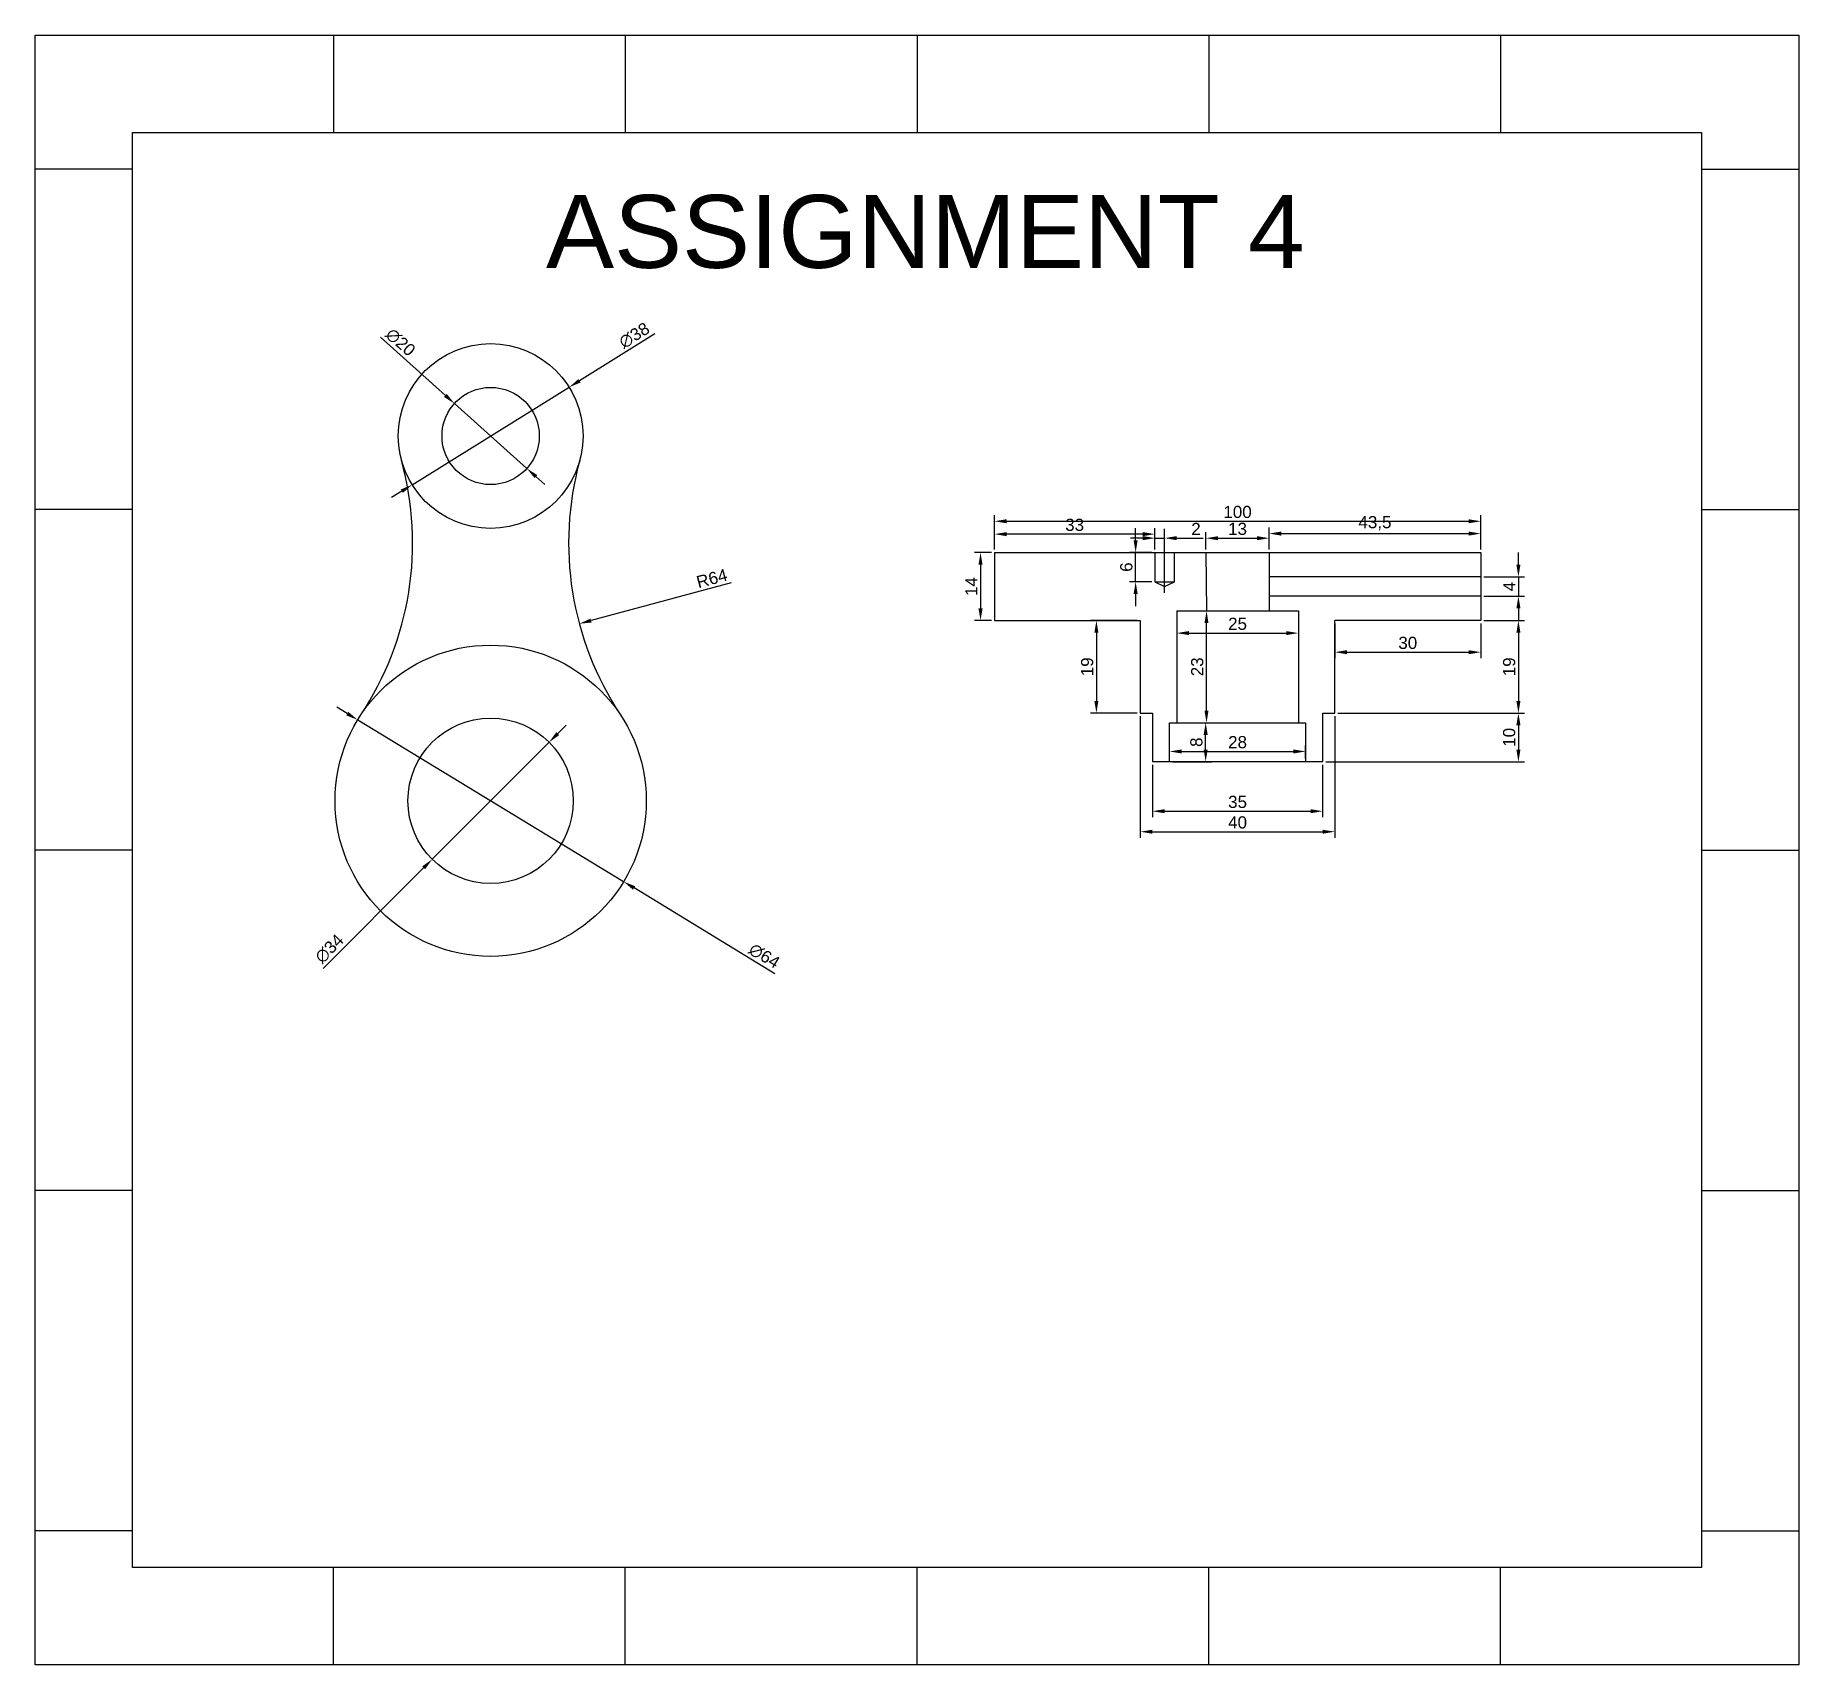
# Model space of a CAD drawing. Header units: millimetres. Extents: x 2219 to 2581, y 1941 to 2276.
import ezdxf

# ---------------------------------------------------------------- set-up
doc = ezdxf.new("R2010")
doc.units = ezdxf.units.MM
doc.styles.get("Standard").update_dxf_attribs({"font": 'arial.ttf'})
doc.dimstyles.new('ISO-25', dxfattribs={"dimtxt": 2.5, "dimasz": 2.5, "dimexe": 1.25, "dimexo": 0.625, "dimtad": 1, "dimtxsty": 'Standard', "dimcen": 2.5, "dimadec": 0, "dimazin": 0, "dimtfac": 1, "dimtmove": 0, "dimatfit": 3, "dimfxl": 1, "dimarcsym": 0})

# ---------------------------------------------------------------- blocks, each defined once
blk = doc.blocks.new('*D1')
at = {"color": 0, "lineweight": -2, "transparency": 16777216}
for p, q in [((2346.29, 2214.7), (2330.76, 2205.05)), ((2296.36, 2183.68), (2328.64, 2203.73)), ((2294.24, 2182.36), (2292.11, 2181.04))]:
    blk.add_line(p, q, dxfattribs=at)
at = {"color": 0, "transparency": 16777216}
for points in [[(2330.54, 2205.41), (2330.98, 2204.7), (2328.64, 2203.73)], [(2294.02, 2182.72), (2294.46, 2182.01), (2296.36, 2183.68)]]:
    blk.add_solid(points, dxfattribs=at)
at = {"layer": 'Defpoints', "color": 0, "transparency": 16777216}
for p in [(2328.64, 2203.73), (2296.36, 2183.68)]:
    blk.add_point(p, dxfattribs=at)
at = {"color": 0, "transparency": 16777216, "insert": (2342.04, 2214.38), "char_height": 2.5, "attachment_point": 5, "rotation": 31.85}
blk.add_mtext('∅38', dxfattribs=at)
blk = doc.blocks.new('*D2')
at = {"color": 0, "lineweight": -2, "transparency": 16777216}
for p, q in [((2289.84, 2214.02), (2303.19, 2202.05)), ((2319.94, 2187.03), (2305.05, 2200.38)), ((2321.81, 2185.36), (2323.67, 2183.7))]:
    blk.add_line(p, q, dxfattribs=at)
at = {"color": 0, "transparency": 16777216}
for points in [[(2303.47, 2202.36), (2302.91, 2201.74), (2305.05, 2200.38)], [(2322.08, 2185.67), (2321.53, 2185.05), (2319.94, 2187.03)]]:
    blk.add_solid(points, dxfattribs=at)
at = {"layer": 'Defpoints', "color": 0, "transparency": 16777216}
for p in [(2305.05, 2200.38), (2319.94, 2187.03)]:
    blk.add_point(p, dxfattribs=at)
at = {"color": 0, "transparency": 16777216, "insert": (2293.96, 2212.97), "char_height": 2.5, "attachment_point": 5, "rotation": 318.1295}
blk.add_mtext('∅20', dxfattribs=at)
blk = doc.blocks.new('*D3')
at = {"color": 0, "lineweight": -2, "transparency": 16777216}
blk.add_line((2361.97, 2163.51), (2333.14, 2155.76), dxfattribs=at)
at = {"color": 0, "transparency": 16777216}
blk.add_solid([(2333.03, 2156.16), (2333.25, 2155.36), (2330.73, 2155.11)], dxfattribs=at)
at = {"layer": 'Defpoints', "color": 0, "transparency": 16777216}
for p in [(2392.53, 2171.72), (2330.73, 2155.11)]:
    blk.add_point(p, dxfattribs=at)
at = {"color": 0, "transparency": 16777216, "insert": (2357.99, 2164.41), "char_height": 2.5, "attachment_point": 5, "rotation": 15.0435}
blk.add_mtext('R64', dxfattribs=at)
blk = doc.blocks.new('*D4')
at = {"color": 0, "lineweight": -2, "transparency": 16777216}
for p, q in [((2283.02, 2136.63), (2280.88, 2137.93)), ((2285.16, 2135.33), (2339.84, 2102.08)), ((2370.96, 2083.16), (2341.98, 2100.78))]:
    blk.add_line(p, q, dxfattribs=at)
at = {"color": 0, "transparency": 16777216}
for points in [[(2283.24, 2136.99), (2282.8, 2136.27), (2285.16, 2135.33)], [(2342.19, 2101.14), (2341.76, 2100.43), (2339.84, 2102.08)]]:
    blk.add_solid(points, dxfattribs=at)
at = {"layer": 'Defpoints', "color": 0, "transparency": 16777216}
for p in [(2285.16, 2135.33), (2339.84, 2102.08)]:
    blk.add_point(p, dxfattribs=at)
at = {"color": 0, "transparency": 16777216, "insert": (2368.77, 2086.8), "char_height": 2.5, "attachment_point": 5, "rotation": 328.699}
blk.add_mtext('∅64', dxfattribs=at)
blk = doc.blocks.new('*D5')
at = {"color": 0, "lineweight": -2, "transparency": 16777216}
for p, q in [((2326.28, 2132.5), (2328.05, 2134.27)), ((2324.51, 2130.73), (2300.48, 2106.68)), ((2278.07, 2084.24), (2298.72, 2104.91))]:
    blk.add_line(p, q, dxfattribs=at)
at = {"color": 0, "transparency": 16777216}
for points in [[(2325.99, 2132.8), (2326.58, 2132.21), (2324.51, 2130.73)], [(2298.42, 2105.21), (2299.01, 2104.62), (2300.48, 2106.68)]]:
    blk.add_solid(points, dxfattribs=at)
at = {"layer": 'Defpoints', "color": 0, "transparency": 16777216}
for p in [(2324.51, 2130.73), (2300.48, 2106.68)]:
    blk.add_point(p, dxfattribs=at)
at = {"color": 0, "transparency": 16777216, "insert": (2279.34, 2088.3), "char_height": 2.5, "attachment_point": 5, "rotation": 45.0275}
blk.add_mtext('∅34', dxfattribs=at)
blk = doc.blocks.new('*D6')
at = {"color": 0, "lineweight": -2, "transparency": 16777216}
for p, q in [((2416.08, 2170.38), (2416.08, 2177.43)), ((2418.58, 2176.18), (2513.58, 2176.18)), ((2516.08, 2170.38), (2516.08, 2177.43))]:
    blk.add_line(p, q, dxfattribs=at)
at = {"color": 0, "transparency": 16777216}
for points in [[(2418.58, 2176.59), (2418.58, 2175.76), (2416.08, 2176.18)], [(2513.58, 2176.59), (2513.58, 2175.76), (2516.08, 2176.18)]]:
    blk.add_solid(points, dxfattribs=at)
at = {"layer": 'Defpoints', "color": 0, "transparency": 16777216}
for p in [(2516.08, 2176.18), (2416.08, 2169.75), (2516.08, 2169.75)]:
    blk.add_point(p, dxfattribs=at)
at = {"color": 0, "transparency": 16777216, "insert": (2466.08, 2178.08), "char_height": 2.5, "attachment_point": 5}
blk.add_mtext('100', dxfattribs=at)
blk = doc.blocks.new('*D7')
at = {"color": 0, "lineweight": -2, "transparency": 16777216}
for p, q in [((2415.46, 2169.75), (2411.98, 2169.75)), ((2413.23, 2167.25), (2413.23, 2158.25)), ((2415.46, 2155.75), (2411.98, 2155.75))]:
    blk.add_line(p, q, dxfattribs=at)
at = {"color": 0, "transparency": 16777216}
for points in [[(2412.81, 2167.25), (2413.65, 2167.25), (2413.23, 2169.75)], [(2412.81, 2158.25), (2413.65, 2158.25), (2413.23, 2155.75)]]:
    blk.add_solid(points, dxfattribs=at)
at = {"layer": 'Defpoints', "color": 0, "transparency": 16777216}
for p in [(2416.08, 2169.75), (2413.23, 2155.75), (2416.08, 2155.75)]:
    blk.add_point(p, dxfattribs=at)
at = {"color": 0, "transparency": 16777216, "insert": (2411.35, 2162.75), "char_height": 2.5, "attachment_point": 5, "rotation": 90}
blk.add_mtext('14', dxfattribs=at)
blk = doc.blocks.new('*D8')
at = {"color": 0, "lineweight": -2, "transparency": 16777216}
for p, q in [((2445.46, 2155.75), (2435.81, 2155.75)), ((2437.06, 2153.25), (2437.06, 2139.25)), ((2445.46, 2136.75), (2435.81, 2136.75))]:
    blk.add_line(p, q, dxfattribs=at)
at = {"color": 0, "transparency": 16777216}
for points in [[(2436.64, 2153.25), (2437.47, 2153.25), (2437.06, 2155.75)], [(2436.64, 2139.25), (2437.47, 2139.25), (2437.06, 2136.75)]]:
    blk.add_solid(points, dxfattribs=at)
at = {"layer": 'Defpoints', "color": 0, "transparency": 16777216}
for p in [(2446.08, 2155.75), (2437.06, 2136.75), (2446.08, 2136.75)]:
    blk.add_point(p, dxfattribs=at)
at = {"color": 0, "transparency": 16777216, "insert": (2435.16, 2146.25), "char_height": 2.5, "attachment_point": 5, "rotation": 90}
blk.add_mtext('19', dxfattribs=at)
blk = doc.blocks.new('*D9')
at = {"color": 0, "lineweight": -2, "transparency": 16777216}
for p, q in [((2446.08, 2136.13), (2446.08, 2111.1)), ((2486.08, 2136.13), (2486.08, 2111.1)), ((2448.58, 2112.35), (2483.58, 2112.35))]:
    blk.add_line(p, q, dxfattribs=at)
at = {"color": 0, "transparency": 16777216}
for points in [[(2448.58, 2112.76), (2448.58, 2111.93), (2446.08, 2112.35)], [(2483.58, 2112.76), (2483.58, 2111.93), (2486.08, 2112.35)]]:
    blk.add_solid(points, dxfattribs=at)
at = {"layer": 'Defpoints', "color": 0, "transparency": 16777216}
for p in [(2446.08, 2136.75), (2486.08, 2136.75), (2486.08, 2112.35)]:
    blk.add_point(p, dxfattribs=at)
at = {"color": 0, "transparency": 16777216, "insert": (2466.08, 2114.25), "char_height": 2.5, "attachment_point": 5}
blk.add_mtext('40', dxfattribs=at)
blk = doc.blocks.new('*D10')
at = {"color": 0, "lineweight": -2, "transparency": 16777216}
for p, q in [((2448.58, 2126.13), (2448.58, 2115.31)), ((2483.58, 2126.13), (2483.58, 2115.31)), ((2451.08, 2116.56), (2481.08, 2116.56))]:
    blk.add_line(p, q, dxfattribs=at)
at = {"color": 0, "transparency": 16777216}
for points in [[(2451.08, 2116.98), (2451.08, 2116.15), (2448.58, 2116.56)], [(2481.08, 2116.98), (2481.08, 2116.15), (2483.58, 2116.56)]]:
    blk.add_solid(points, dxfattribs=at)
at = {"layer": 'Defpoints', "color": 0, "transparency": 16777216}
for p in [(2448.58, 2126.75), (2483.58, 2126.75), (2483.58, 2116.56)]:
    blk.add_point(p, dxfattribs=at)
at = {"color": 0, "transparency": 16777216, "insert": (2466.08, 2118.46), "char_height": 2.5, "attachment_point": 5}
blk.add_mtext('35', dxfattribs=at)
blk = doc.blocks.new('*D11')
at = {"color": 0, "lineweight": -2, "transparency": 16777216}
for p, q in [((2452.08, 2127.38), (2452.08, 2130.1)), ((2454.58, 2128.85), (2477.58, 2128.85)), ((2480.08, 2127.38), (2480.08, 2130.1))]:
    blk.add_line(p, q, dxfattribs=at)
at = {"color": 0, "transparency": 16777216}
for points in [[(2454.58, 2129.26), (2454.58, 2128.43), (2452.08, 2128.85)], [(2477.58, 2129.26), (2477.58, 2128.43), (2480.08, 2128.85)]]:
    blk.add_solid(points, dxfattribs=at)
at = {"layer": 'Defpoints', "color": 0, "transparency": 16777216}
for p in [(2480.08, 2128.85), (2452.08, 2126.75), (2480.08, 2126.75)]:
    blk.add_point(p, dxfattribs=at)
at = {"color": 0, "transparency": 16777216, "insert": (2466.08, 2130.75), "char_height": 2.5, "attachment_point": 5}
blk.add_mtext('28', dxfattribs=at)
blk = doc.blocks.new('*D12')
at = {"color": 0, "lineweight": -2, "transparency": 16777216}
for p, q in [((2452.71, 2134.75), (2460.77, 2134.75)), ((2459.52, 2129.25), (2459.52, 2132.25)), ((2452.71, 2126.75), (2460.77, 2126.75))]:
    blk.add_line(p, q, dxfattribs=at)
at = {"color": 0, "transparency": 16777216}
for points in [[(2459.1, 2132.25), (2459.94, 2132.25), (2459.52, 2134.75)], [(2459.1, 2129.25), (2459.94, 2129.25), (2459.52, 2126.75)]]:
    blk.add_solid(points, dxfattribs=at)
at = {"layer": 'Defpoints', "color": 0, "transparency": 16777216}
for p in [(2452.08, 2134.75), (2459.52, 2134.75), (2452.08, 2126.75)]:
    blk.add_point(p, dxfattribs=at)
at = {"color": 0, "transparency": 16777216, "insert": (2457.62, 2130.75), "char_height": 2.5, "attachment_point": 5, "rotation": 90}
blk.add_mtext('8', dxfattribs=at)
blk = doc.blocks.new('*D13')
at = {"color": 0, "lineweight": -2, "transparency": 16777216}
for p, q in [((2454.21, 2157.75), (2460.95, 2157.75)), ((2459.7, 2137.25), (2459.7, 2155.25)), ((2454.21, 2134.75), (2460.95, 2134.75))]:
    blk.add_line(p, q, dxfattribs=at)
at = {"color": 0, "transparency": 16777216}
for points in [[(2459.28, 2155.25), (2460.11, 2155.25), (2459.7, 2157.75)], [(2459.28, 2137.25), (2460.11, 2137.25), (2459.7, 2134.75)]]:
    blk.add_solid(points, dxfattribs=at)
at = {"layer": 'Defpoints', "color": 0, "transparency": 16777216}
for p in [(2453.58, 2157.75), (2459.7, 2157.75), (2453.58, 2134.75)]:
    blk.add_point(p, dxfattribs=at)
at = {"color": 0, "transparency": 16777216, "insert": (2457.79, 2146.25), "char_height": 2.5, "attachment_point": 5, "rotation": 90}
blk.add_mtext('23', dxfattribs=at)
blk = doc.blocks.new('*D14')
at = {"color": 0, "lineweight": -2, "transparency": 16777216}
for p, q in [((2453.58, 2157.13), (2453.58, 2151.93)), ((2478.58, 2157.13), (2478.58, 2151.93)), ((2456.08, 2153.18), (2476.08, 2153.18))]:
    blk.add_line(p, q, dxfattribs=at)
at = {"color": 0, "transparency": 16777216}
for points in [[(2456.08, 2153.6), (2456.08, 2152.77), (2453.58, 2153.18)], [(2476.08, 2153.6), (2476.08, 2152.77), (2478.58, 2153.18)]]:
    blk.add_solid(points, dxfattribs=at)
at = {"layer": 'Defpoints', "color": 0, "transparency": 16777216}
for p in [(2453.58, 2157.75), (2478.58, 2157.75), (2478.58, 2153.18)]:
    blk.add_point(p, dxfattribs=at)
at = {"color": 0, "transparency": 16777216, "insert": (2466.08, 2155.08), "char_height": 2.5, "attachment_point": 5}
blk.add_mtext('25', dxfattribs=at)
blk = doc.blocks.new('*D15')
at = {"color": 0, "lineweight": -2, "transparency": 16777216}
for p, q in [((2416.08, 2170.38), (2416.08, 2174.78)), ((2446.58, 2173.53), (2418.58, 2173.53)), ((2449.08, 2170.38), (2449.08, 2174.78))]:
    blk.add_line(p, q, dxfattribs=at)
at = {"color": 0, "transparency": 16777216}
for points in [[(2418.58, 2173.94), (2418.58, 2173.11), (2416.08, 2173.53)], [(2446.58, 2173.94), (2446.58, 2173.11), (2449.08, 2173.53)]]:
    blk.add_solid(points, dxfattribs=at)
at = {"layer": 'Defpoints', "color": 0, "transparency": 16777216}
for p in [(2416.08, 2173.53), (2416.08, 2169.75), (2449.08, 2169.75)]:
    blk.add_point(p, dxfattribs=at)
at = {"color": 0, "transparency": 16777216, "insert": (2432.58, 2175.43), "char_height": 2.5, "attachment_point": 5}
blk.add_mtext('33', dxfattribs=at)
blk = doc.blocks.new('*D16')
at = {"color": 0, "lineweight": -2, "transparency": 16777216}
for p, q in [((2446.58, 2172.71), (2444.08, 2172.71)), ((2449.08, 2170.38), (2449.08, 2173.96)), ((2449.08, 2172.71), (2451.08, 2172.71)), ((2451.08, 2170.38), (2451.08, 2173.96)), ((2453.58, 2172.71), (2458.99, 2172.71))]:
    blk.add_line(p, q, dxfattribs=at)
at = {"color": 0, "transparency": 16777216}
for points in [[(2446.58, 2173.13), (2446.58, 2172.29), (2449.08, 2172.71)], [(2453.58, 2173.13), (2453.58, 2172.29), (2451.08, 2172.71)]]:
    blk.add_solid(points, dxfattribs=at)
at = {"layer": 'Defpoints', "color": 0, "transparency": 16777216}
for p in [(2451.08, 2172.71), (2449.08, 2169.75), (2451.08, 2169.75)]:
    blk.add_point(p, dxfattribs=at)
at = {"color": 0, "transparency": 16777216, "insert": (2457.53, 2174.59), "char_height": 2.5, "attachment_point": 5}
blk.add_mtext('2', dxfattribs=at)
blk = doc.blocks.new('*D17')
at = {"color": 0, "lineweight": -2, "transparency": 16777216}
for p, q in [((2445.12, 2172.25), (2445.12, 2174.75)), ((2448.46, 2169.75), (2443.87, 2169.75)), ((2445.12, 2163.75), (2445.12, 2169.75)), ((2448.46, 2163.75), (2443.87, 2163.75)), ((2445.12, 2161.25), (2445.12, 2158.75))]:
    blk.add_line(p, q, dxfattribs=at)
at = {"color": 0, "transparency": 16777216}
for points in [[(2444.71, 2172.25), (2445.54, 2172.25), (2445.12, 2169.75)], [(2444.71, 2161.25), (2445.54, 2161.25), (2445.12, 2163.75)]]:
    blk.add_solid(points, dxfattribs=at)
at = {"layer": 'Defpoints', "color": 0, "transparency": 16777216}
for p in [(2445.12, 2169.75), (2449.08, 2169.75), (2449.08, 2163.75)]:
    blk.add_point(p, dxfattribs=at)
at = {"color": 0, "transparency": 16777216, "insert": (2443.22, 2166.75), "char_height": 2.5, "attachment_point": 5, "rotation": 90}
blk.add_mtext('6', dxfattribs=at)
blk = doc.blocks.new('*D18')
at = {"color": 0, "lineweight": -2, "transparency": 16777216}
for p, q in [((2523.83, 2167.25), (2523.83, 2169.75)), ((2516.71, 2164.75), (2525.08, 2164.75)), ((2523.83, 2164.75), (2523.83, 2160.75)), ((2516.71, 2160.75), (2525.08, 2160.75)), ((2523.83, 2158.25), (2523.83, 2155.75))]:
    blk.add_line(p, q, dxfattribs=at)
at = {"color": 0, "transparency": 16777216}
for points in [[(2523.41, 2167.25), (2524.25, 2167.25), (2523.83, 2164.75)], [(2523.41, 2158.25), (2524.25, 2158.25), (2523.83, 2160.75)]]:
    blk.add_solid(points, dxfattribs=at)
at = {"layer": 'Defpoints', "color": 0, "transparency": 16777216}
for p in [(2516.08, 2164.75), (2516.08, 2160.75), (2523.83, 2160.75)]:
    blk.add_point(p, dxfattribs=at)
at = {"color": 0, "transparency": 16777216, "insert": (2521.95, 2162.75), "char_height": 2.5, "attachment_point": 5, "rotation": 90}
blk.add_mtext('4', dxfattribs=at)
blk = doc.blocks.new('*D19')
at = {"color": 0, "lineweight": -2, "transparency": 16777216}
for p, q in [((2459.58, 2170.38), (2459.58, 2173.94)), ((2462.08, 2172.69), (2470.08, 2172.69)), ((2472.58, 2170.38), (2472.58, 2173.94))]:
    blk.add_line(p, q, dxfattribs=at)
at = {"color": 0, "transparency": 16777216}
for points in [[(2462.08, 2173.11), (2462.08, 2172.28), (2459.58, 2172.69)], [(2470.08, 2173.11), (2470.08, 2172.28), (2472.58, 2172.69)]]:
    blk.add_solid(points, dxfattribs=at)
at = {"layer": 'Defpoints', "color": 0, "transparency": 16777216}
for p in [(2472.58, 2172.69), (2459.58, 2169.75), (2472.58, 2169.75)]:
    blk.add_point(p, dxfattribs=at)
at = {"color": 0, "transparency": 16777216, "insert": (2466.08, 2174.6), "char_height": 2.5, "attachment_point": 5}
blk.add_mtext('13', dxfattribs=at)
blk = doc.blocks.new('*D20')
at = {"color": 0, "lineweight": -2, "transparency": 16777216}
for p, q in [((2472.58, 2170.38), (2472.58, 2174.89)), ((2475.08, 2173.64), (2513.58, 2173.64)), ((2516.08, 2170.38), (2516.08, 2174.89))]:
    blk.add_line(p, q, dxfattribs=at)
at = {"color": 0, "transparency": 16777216}
for points in [[(2475.08, 2174.06), (2475.08, 2173.22), (2472.58, 2173.64)], [(2513.58, 2174.06), (2513.58, 2173.22), (2516.08, 2173.64)]]:
    blk.add_solid(points, dxfattribs=at)
at = {"layer": 'Defpoints', "color": 0, "transparency": 16777216}
for p in [(2516.08, 2173.64), (2472.58, 2169.75), (2516.08, 2169.75)]:
    blk.add_point(p, dxfattribs=at)
at = {"color": 0, "transparency": 16777216, "insert": (2494.33, 2175.77), "char_height": 2.5, "attachment_point": 5}
blk.add_mtext('43,5', dxfattribs=at)
blk = doc.blocks.new('*D21')
at = {"color": 0, "lineweight": -2, "transparency": 16777216}
for p, q in [((2486.08, 2155.13), (2486.08, 2148.01)), ((2516.08, 2155.13), (2516.08, 2148.01)), ((2488.58, 2149.26), (2513.58, 2149.26))]:
    blk.add_line(p, q, dxfattribs=at)
at = {"color": 0, "transparency": 16777216}
for points in [[(2488.58, 2149.67), (2488.58, 2148.84), (2486.08, 2149.26)], [(2513.58, 2149.67), (2513.58, 2148.84), (2516.08, 2149.26)]]:
    blk.add_solid(points, dxfattribs=at)
at = {"layer": 'Defpoints', "color": 0, "transparency": 16777216}
for p in [(2486.08, 2155.75), (2516.08, 2155.75), (2516.08, 2149.26)]:
    blk.add_point(p, dxfattribs=at)
at = {"color": 0, "transparency": 16777216, "insert": (2501.08, 2151.16), "char_height": 2.5, "attachment_point": 5}
blk.add_mtext('30', dxfattribs=at)
blk = doc.blocks.new('*D22')
at = {"color": 0, "lineweight": -2, "transparency": 16777216}
for p, q in [((2516.71, 2155.75), (2525.08, 2155.75)), ((2523.83, 2153.25), (2523.83, 2139.25)), ((2486.71, 2136.75), (2525.08, 2136.75))]:
    blk.add_line(p, q, dxfattribs=at)
at = {"color": 0, "transparency": 16777216}
for points in [[(2523.41, 2153.25), (2524.25, 2153.25), (2523.83, 2155.75)], [(2523.41, 2139.25), (2524.25, 2139.25), (2523.83, 2136.75)]]:
    blk.add_solid(points, dxfattribs=at)
at = {"layer": 'Defpoints', "color": 0, "transparency": 16777216}
for p in [(2516.08, 2155.75), (2486.08, 2136.75), (2523.83, 2136.75)]:
    blk.add_point(p, dxfattribs=at)
at = {"color": 0, "transparency": 16777216, "insert": (2521.93, 2146.25), "char_height": 2.5, "attachment_point": 5, "rotation": 90}
blk.add_mtext('19', dxfattribs=at)
blk = doc.blocks.new('*D23')
at = {"color": 0, "lineweight": -2, "transparency": 16777216}
for p, q in [((2486.71, 2136.75), (2525.08, 2136.75)), ((2523.83, 2134.25), (2523.83, 2129.25)), ((2484.21, 2126.75), (2525.08, 2126.75))]:
    blk.add_line(p, q, dxfattribs=at)
at = {"color": 0, "transparency": 16777216}
for points in [[(2523.41, 2134.25), (2524.25, 2134.25), (2523.83, 2136.75)], [(2523.41, 2129.25), (2524.25, 2129.25), (2523.83, 2126.75)]]:
    blk.add_solid(points, dxfattribs=at)
at = {"layer": 'Defpoints', "color": 0, "transparency": 16777216}
for p in [(2486.08, 2136.75), (2483.58, 2126.75), (2523.83, 2126.75)]:
    blk.add_point(p, dxfattribs=at)
at = {"color": 0, "transparency": 16777216, "insert": (2521.93, 2131.75), "char_height": 2.5, "attachment_point": 5, "rotation": 90}
blk.add_mtext('10', dxfattribs=at)

msp = doc.modelspace()

# ---------------------------------------------------------------- linework, layer by layer
for p, q in [((2280.167, 2276.093), (2280.167, 2256.093)), ((2340.167, 2276.093), (2340.167, 2256.093)), ((2400.167, 2276.093), (2400.167, 2256.093)), ((2460.167, 2276.093), (2460.167, 2256.093)), ((2520.167, 2276.093), (2520.167, 2256.093)), ((2238.865, 2248.589), (2218.865, 2248.589)), ((2561.469, 2248.589), (2581.469, 2248.589)), ((2238.865, 2178.589), (2218.865, 2178.589)), ((2561.469, 2178.589), (2581.469, 2178.589)), ((2451.081, 2161.437), (2451.081, 2174.642)), ((2416.081, 2169.752), (2516.081, 2169.752)), ((2416.081, 2169.752), (2416.081, 2155.752)), ((2449.081, 2169.752), (2449.081, 2163.752)), ((2453.081, 2163.752), (2453.081, 2169.752)), ((2459.581, 2169.752), (2472.581, 2169.752)), ((2459.581, 2169.752), (2459.696, 2157.752)), ((2472.581, 2169.752), (2472.581, 2157.752)), ((2516.081, 2169.752), (2516.081, 2155.752)), ((2516.081, 2164.752), (2472.581, 2164.752)), ((2449.081, 2163.752), (2453.081, 2163.752)), ((2453.581, 2157.752), (2478.581, 2157.752)), ((2453.581, 2157.752), (2453.581, 2134.752)), ((2516.081, 2160.752), (2472.581, 2160.752)), ((2478.581, 2157.752), (2478.581, 2134.752)), ((2416.081, 2155.752), (2446.081, 2155.752)), ((2446.081, 2155.752), (2446.081, 2136.752)), ((2516.081, 2155.752), (2486.081, 2155.752)), ((2486.081, 2136.752), (2486.081, 2155.752)), ((2446.081, 2136.752), (2448.581, 2136.752)), ((2448.581, 2136.752), (2448.581, 2126.752)), ((2483.581, 2126.752), (2483.581, 2136.752)), ((2483.581, 2136.752), (2486.081, 2136.752)), ((2452.081, 2126.752), (2452.081, 2134.752)), ((2452.081, 2134.752), (2480.081, 2134.752)), ((2480.081, 2134.752), (2480.081, 2126.752)), ((2448.581, 2126.752), (2483.581, 2126.752)), ((2238.865, 2108.589), (2218.865, 2108.589)), ((2561.469, 2108.589), (2581.469, 2108.589)), ((2238.865, 2038.589), (2218.865, 2038.589)), ((2561.469, 2038.589), (2581.469, 2038.589)), ((2238.865, 1968.589), (2218.865, 1968.589)), ((2561.469, 1968.589), (2581.469, 1968.589)), ((2280.167, 1941.086), (2280.167, 1961.086)), ((2340.167, 1941.086), (2340.167, 1961.086)), ((2400.167, 1941.086), (2400.167, 1961.086)), ((2460.167, 1941.086), (2460.167, 1961.086)), ((2520.167, 1941.086), (2520.167, 1961.086))]:
    msp.add_line(p, q)
for points in [[(2218.865, 2276.093), (2581.469, 2276.093), (2581.469, 1941.086), (2218.865, 1941.086)], [(2238.865, 2256.093), (2561.469, 2256.093), (2561.469, 1961.086), (2238.865, 1961.086)]]:
    msp.add_lwpolyline(points, close=True)
msp.add_lwpolyline([(2449.081, 2163.752), (2451.081, 2162.752), (2453.081, 2163.752)])
for centre, radius in [((2312.498, 2193.707), 19), ((2312.498, 2193.707), 10), ((2312.498, 2118.707), 32), ((2312.498, 2118.707), 17)]:
    msp.add_circle(centre, radius)
for centre, start, end in [((2232.463, 2171.72), 326.4804, 15.36099), ((2392.533, 2171.72), 164.63901, 213.5196)]:
    msp.add_arc(centre, 64, start, end)

# ---------------------------------------------------------------- texts
at = {"color": 30}
msp.add_text('ASSIGNMENT 4', height=15, dxfattribs=at).set_placement((2323.898, 2228.263))

# ---------------------------------------------------------------- dimensions: what is measured, and where the dimension line sits
for p1, p2, picture, middle in [((2319.945, 2187.033), (2305.052, 2200.382), '*D2', (2292.649, 2211.499)), ((2296.359, 2183.681), (2328.638, 2203.733), '*D1', (2343.082, 2212.707)), ((2285.156, 2135.332), (2339.841, 2102.082), '*D4', (2367.742, 2085.117)), ((2324.513, 2130.734), (2300.483, 2106.68), '*D5', (2280.733, 2086.911))]:
    dim = msp.add_diameter_dim_2p(p1=p1, p2=p2, dimstyle='ISO-25')
    dim.commit()
    dim.dimension.update_dxf_attribs({"geometry": picture, "text_midpoint": middle, "dimtype": 163})
for base, p1, p2, picture, middle in [((2516.081, 2176.176), (2416.081, 2169.752), (2516.081, 2169.752), '*D6', (2466.081, 2178.078)), ((2416.081, 2173.527), (2449.081, 2169.752), (2416.081, 2169.752), '*D15', (2432.581, 2175.429)), ((2451.081, 2172.709), (2449.081, 2169.752), (2451.081, 2169.752), '*D16', (2457.534, 2174.589)), ((2472.581, 2172.694), (2459.581, 2169.752), (2472.581, 2169.752), '*D19', (2466.081, 2174.596)), ((2516.081, 2173.641), (2472.581, 2169.752), (2516.081, 2169.752), '*D20', (2494.331, 2175.768)), ((2478.581, 2153.182), (2453.581, 2157.752), (2478.581, 2157.752), '*D14', (2466.081, 2155.084)), ((2516.081, 2149.257), (2486.081, 2155.752), (2516.081, 2155.752), '*D21', (2501.081, 2151.159)), ((2486.081, 2112.345), (2446.081, 2136.752), (2486.081, 2136.752), '*D9', (2466.081, 2114.246)), ((2480.081, 2128.846), (2452.081, 2126.752), (2480.081, 2126.752), '*D11', (2466.081, 2130.747)), ((2483.581, 2116.562), (2448.581, 2126.752), (2483.581, 2126.752), '*D10', (2466.081, 2118.464))]:
    dim = msp.add_linear_dim(base=base, p1=p1, p2=p2, dimstyle='ISO-25')
    dim.commit()
    dim.dimension.update_dxf_attribs({"geometry": picture, "text_midpoint": middle})
for base, p1, p2, picture, middle in [((2445.123, 2169.752), (2449.081, 2163.752), (2449.081, 2169.752), '*D17', (2443.221, 2166.752)), ((2413.23, 2155.752), (2416.081, 2169.752), (2416.081, 2155.752), '*D7', (2411.35, 2162.752)), ((2523.829, 2160.752), (2516.081, 2164.752), (2516.081, 2160.752), '*D18', (2521.954, 2162.752)), ((2459.696, 2157.752), (2453.581, 2134.752), (2453.581, 2157.752), '*D13', (2457.793, 2146.252)), ((2437.058, 2136.752), (2446.081, 2155.752), (2446.081, 2136.752), '*D8', (2435.156, 2146.252)), ((2523.829, 2136.752), (2516.081, 2155.752), (2486.081, 2136.752), '*D22', (2521.927, 2146.252)), ((2523.829, 2126.752), (2486.081, 2136.752), (2483.581, 2126.752), '*D23', (2521.927, 2131.752)), ((2459.519, 2134.752), (2452.081, 2126.752), (2452.081, 2134.752), '*D12', (2457.617, 2130.752))]:
    dim = msp.add_linear_dim(base=base, p1=p1, p2=p2, angle=90, dimstyle='ISO-25')
    dim.commit()
    dim.dimension.update_dxf_attribs({"geometry": picture, "text_midpoint": middle})
dim = msp.add_radius_dim(center=(2392.533, 2171.72), mpoint=(2330.727, 2155.109), dimstyle='ISO-25')
dim.commit()
dim.dimension.update_dxf_attribs({"geometry": '*D3', "text_midpoint": (2358.488, 2162.57), "dimtype": 164})

doc.saveas('drawing.dxf')
